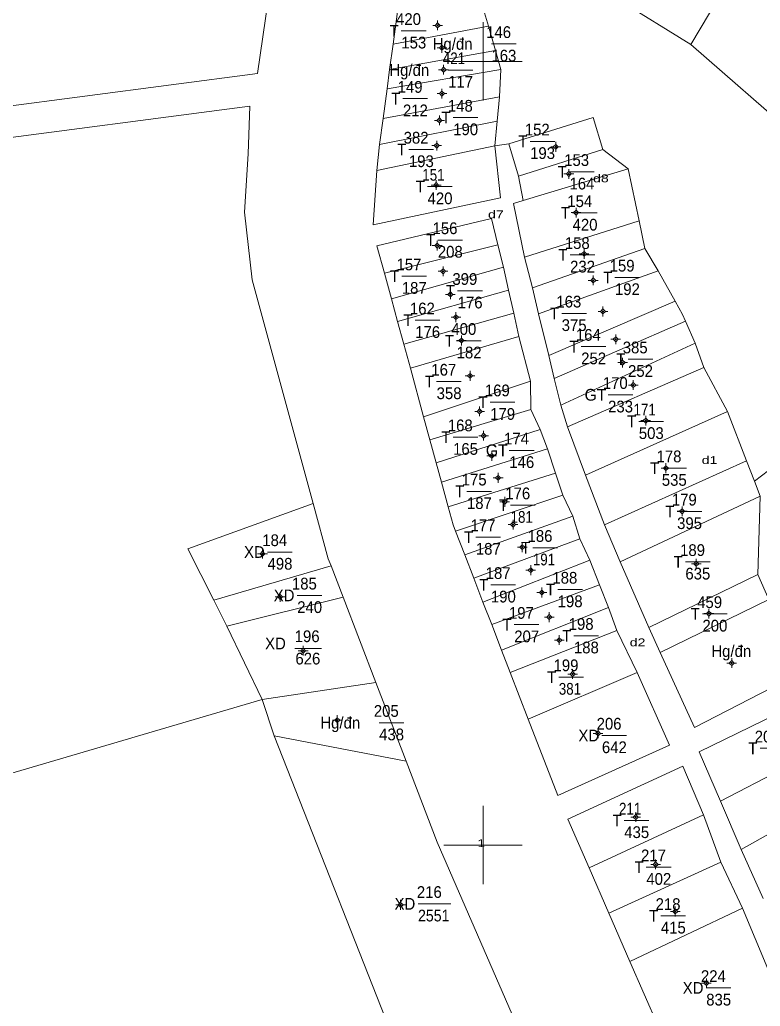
# Model space of a CAD drawing. Header units: metres. Extents: x 399630 to 400794, y 49521 to 50842.
# Drawn here: x 399881.7 to 400070.8, y 49958.9 to 50210.6 of the extents above; entities that cross this region are included whole.
import ezdxf
from ezdxf.enums import TextEntityAlignment as Align

# ---------------------------------------------------------------- set-up
doc = ezdxf.new("R2010")
doc.units = ezdxf.units.M
doc.header["$LTSCALE"] = 1.2
for name, color, linetype, lineweight in [('11', 7, 'Continuous', 13), ('15', 7, 'Continuous', 13), ('22', 7, 'Continuous', 13), ('63', 7, 'Continuous', 13)]:
    doc.layers.add(name, color=color, linetype=linetype, lineweight=lineweight)
doc.layers.add('50', color=7, linetype='Continuous')

msp = doc.modelspace()

# ---------------------------------------------------------------- hatches: boundary and pattern name
at = {"layer": '11'}
for points in [[(399988.545, 50209.21, 1), (399988.245, 50209.21, 1)], [(399989.654, 50203.483, 1), (399989.354, 50203.483, 1)], [(399990.064, 50197.89, 1), (399989.764, 50197.89, 1)], [(399989.651, 50191.791, 1), (399989.351, 50191.791, 1)], [(399989.007, 50184.956, 1), (399988.707, 50184.956, 1)], [(399988.307, 50178.513, 1), (399988.007, 50178.513, 1)], [(400018.706, 50178.201, 1), (400018.406, 50178.201, 1)], [(400022.049, 50171.267, 1), (400021.749, 50171.267, 1)], [(399988.177, 50168.454, 1), (399987.877, 50168.454, 1)], [(400023.893, 50161.406, 1), (400023.593, 50161.406, 1)], [(399988.437, 50152.994, 1), (399988.137, 50152.994, 1)], [(400025.917, 50150.881, 1), (400025.617, 50150.881, 1)], [(399989.917, 50146.426, 1), (399989.617, 50146.426, 1)], [(400028.264, 50144.109, 1), (400027.964, 50144.109, 1)], [(399991.788, 50140.553, 1), (399991.488, 50140.553, 1)], [(399993.222, 50134.735, 1), (399992.922, 50134.735, 1)], [(400030.751, 50136.191, 1), (400030.451, 50136.191, 1)], [(399994.603, 50128.781, 1), (399994.303, 50128.781, 1)], [(400034.01, 50129.093, 1), (400033.71, 50129.093, 1)], [(400035.761, 50123.125, 1), (400035.461, 50123.125, 1)], [(399996.817, 50119.761, 1), (399996.517, 50119.761, 1)], [(400038.482, 50117.421, 1), (400038.182, 50117.421, 1)], [(399999.272, 50110.7, 1), (399998.972, 50110.7, 1)], [(400041.675, 50108.326, 1), (400041.375, 50108.326, 1)], [(400000.287, 50104.483, 1), (399999.987, 50104.483, 1)], [(400002.353, 50099.34, 1), (400002.053, 50099.34, 1)], [(400046.829, 50096.203, 1), (400046.529, 50096.203, 1)], [(400003.988, 50093.734, 1), (400003.688, 50093.734, 1)], [(400005.656, 50087.608, 1), (400005.356, 50087.608, 1)], [(400050.955, 50085.201, 1), (400050.655, 50085.201, 1)], [(400007.795, 50081.783, 1), (400007.495, 50081.783, 1)], [(399943.832, 50074.361, 1), (399943.532, 50074.361, 1)], [(400010.162, 50076.028, 1), (400009.862, 50076.028, 1)], [(400054.566, 50071.811, 1), (400054.266, 50071.811, 1)], [(400012.324, 50070.167, 1), (400012.024, 50070.167, 1)], [(400015.157, 50064.458, 1), (400014.857, 50064.458, 1)], [(399948.347, 50063.344, 1), (399948.047, 50063.344, 1)], [(400057.811, 50059.089, 1), (400057.511, 50059.089, 1)], [(400017.063, 50058.183, 1), (400016.763, 50058.183, 1)], [(400019.612, 50052.318, 1), (400019.312, 50052.318, 1)], [(399954.219, 50049.618, 1), (399953.919, 50049.618, 1)], [(400063.612, 50046.459, 1), (400063.312, 50046.459, 1)], [(400023.002, 50043.662, 1), (400022.702, 50043.662, 1)], [(399962.919, 50031.9, 1), (399962.619, 50031.9, 1)], [(400029.497, 50028.515, 1), (400029.197, 50028.515, 1)], [(400039.119, 50007.171, 1), (400038.819, 50007.171, 1)], [(400044.197, 49995.07, 1), (400043.897, 49995.07, 1)], [(399979.093, 49984.767, 1), (399978.793, 49984.767, 1)], [(400049.204, 49983.055, 1), (400048.904, 49983.055, 1)], [(400057.152, 49964.753, 1), (400056.852, 49964.753, 1)]]:
    msp.add_hatch(color=256, dxfattribs=at).paths.add_polyline_path(points)

# ---------------------------------------------------------------- linework, layer by layer
for p, q in [((399988.4, 50210.46), (399988.4, 50209.84)), ((399987.77, 50209.21), (399987.15, 50209.21)), ((399988.4, 50208.59), (399988.4, 50207.96)), ((399989.65, 50209.21), (399989.02, 50209.21)), ((399988.88, 50203.48), (399988.25, 50203.48)), ((399989.5, 50204.73), (399989.5, 50204.11)), ((399989.5, 50202.86), (399989.5, 50202.23)), ((399990.75, 50203.48), (399990.13, 50203.48)), ((399989.29, 50197.89), (399988.66, 50197.89)), ((399989.91, 50199.14), (399989.91, 50198.51)), ((399991.16, 50197.89), (399990.54, 50197.89)), ((399989.91, 50197.26), (399989.91, 50196.64)), ((399989.5, 50193.04), (399989.5, 50192.42)), ((399988.88, 50191.79), (399988.25, 50191.79)), ((399989.5, 50191.17), (399989.5, 50190.54)), ((399990.75, 50191.79), (399990.13, 50191.79)), ((399988.86, 50186.21), (399988.86, 50185.58)), ((399988.23, 50184.96), (399987.61, 50184.96)), ((399988.86, 50184.33), (399988.86, 50183.71)), ((399990.11, 50184.96), (399989.48, 50184.96)), ((399987.53, 50178.51), (399986.91, 50178.51)), ((399988.16, 50179.76), (399988.16, 50179.14)), ((399988.16, 50177.89), (399988.16, 50177.26)), ((399989.41, 50178.51), (399988.78, 50178.51)), ((400017.93, 50178.2), (400017.31, 50178.2)), ((400018.56, 50179.45), (400018.56, 50178.83)), ((400018.56, 50177.58), (400018.56, 50176.95)), ((400019.81, 50178.2), (400019.18, 50178.2)), ((400021.9, 50172.52), (400021.9, 50171.89)), ((400021.27, 50171.27), (400020.65, 50171.27)), ((400021.9, 50170.64), (400021.9, 50170.02)), ((400023.15, 50171.27), (400022.52, 50171.27)), ((399987.4, 50168.45), (399986.78, 50168.45)), ((399988.03, 50169.7), (399988.03, 50169.08)), ((399988.03, 50167.83), (399988.03, 50167.2)), ((399989.28, 50168.45), (399988.65, 50168.45)), ((400023.74, 50162.66), (400023.74, 50162.03)), ((400023.12, 50161.41), (400022.49, 50161.41)), ((400023.74, 50160.78), (400023.74, 50160.16)), ((400024.99, 50161.41), (400024.37, 50161.41)), ((399987.66, 50152.99), (399987.04, 50152.99)), ((399988.29, 50154.24), (399988.29, 50153.62)), ((399989.54, 50152.99), (399988.91, 50152.99)), ((399988.29, 50152.37), (399988.29, 50151.74)), ((400025.14, 50150.88), (400024.52, 50150.88)), ((400025.77, 50152.13), (400025.77, 50151.51)), ((400025.77, 50150.26), (400025.77, 50149.63)), ((400027.02, 50150.88), (400026.39, 50150.88)), ((399989.77, 50147.68), (399989.77, 50147.05)), ((399989.14, 50146.43), (399988.52, 50146.43)), ((399989.77, 50145.8), (399989.77, 50145.18)), ((399991.02, 50146.43), (399990.39, 50146.43)), ((400028.11, 50145.36), (400028.11, 50144.73)), ((400027.49, 50144.11), (400026.86, 50144.11)), ((400028.11, 50143.48), (400028.11, 50142.86)), ((400029.36, 50144.11), (400028.74, 50144.11)), ((399991.01, 50140.55), (399990.39, 50140.55)), ((399991.64, 50141.8), (399991.64, 50141.18)), ((399991.64, 50139.93), (399991.64, 50139.3)), ((399992.89, 50140.55), (399992.26, 50140.55)), ((400030.6, 50137.44), (400030.6, 50136.82)), ((399993.07, 50135.99), (399993.07, 50135.36)), ((400029.98, 50136.19), (400029.35, 50136.19)), ((400030.6, 50135.57), (400030.6, 50134.94)), ((400031.85, 50136.19), (400031.23, 50136.19)), ((399992.45, 50134.74), (399991.82, 50134.74)), ((399993.07, 50134.11), (399993.07, 50133.49)), ((399994.32, 50134.74), (399993.7, 50134.74)), ((399994.45, 50130.03), (399994.45, 50129.41)), ((400033.86, 50130.34), (400033.86, 50129.72)), ((399993.83, 50128.78), (399993.2, 50128.78)), ((399994.45, 50128.16), (399994.45, 50127.53)), ((399995.7, 50128.78), (399995.08, 50128.78)), ((400033.24, 50129.09), (400032.61, 50129.09)), ((400033.86, 50128.47), (400033.86, 50127.84)), ((400035.11, 50129.09), (400034.49, 50129.09)), ((400034.99, 50123.13), (400034.36, 50123.13)), ((400035.61, 50124.38), (400035.61, 50123.75)), ((400035.61, 50122.5), (400035.61, 50121.88)), ((400036.86, 50123.13), (400036.24, 50123.13)), ((399996.04, 50119.76), (399995.42, 50119.76)), ((399996.67, 50121.01), (399996.67, 50120.39)), ((399997.92, 50119.76), (399997.29, 50119.76)), ((399996.67, 50119.14), (399996.67, 50118.51)), ((400037.71, 50117.42), (400037.08, 50117.42)), ((400038.33, 50118.67), (400038.33, 50118.05)), ((400039.58, 50117.42), (400038.96, 50117.42)), ((400038.33, 50116.8), (400038.33, 50116.17)), ((399998.5, 50110.7), (399997.87, 50110.7)), ((399999.12, 50111.95), (399999.12, 50111.33)), ((399999.12, 50110.08), (399999.12, 50109.45)), ((400000.37, 50110.7), (399999.75, 50110.7)), ((400041.52, 50109.58), (400041.52, 50108.95)), ((400040.9, 50108.33), (400040.27, 50108.33)), ((400041.52, 50107.7), (400041.52, 50107.08)), ((400042.77, 50108.33), (400042.15, 50108.33)), ((400000.14, 50105.73), (400000.14, 50105.11)), ((399999.51, 50104.48), (399998.89, 50104.48)), ((400000.14, 50103.86), (400000.14, 50103.23)), ((400001.39, 50104.48), (400000.76, 50104.48)), ((400002.2, 50100.59), (400002.2, 50099.97)), ((400001.58, 50099.34), (400000.95, 50099.34)), ((400002.2, 50098.72), (400002.2, 50098.09)), ((400003.45, 50099.34), (400002.83, 50099.34)), ((400046.68, 50097.45), (400046.68, 50096.83)), ((400003.84, 50094.98), (400003.84, 50094.36)), ((400046.05, 50096.2), (400045.43, 50096.2)), ((400046.68, 50095.58), (400046.68, 50094.95)), ((400047.93, 50096.2), (400047.3, 50096.2)), ((400003.21, 50093.73), (400002.59, 50093.73)), ((400003.84, 50093.11), (400003.84, 50092.48)), ((400005.09, 50093.73), (400004.46, 50093.73)), ((400004.88, 50087.61), (400004.26, 50087.61)), ((400005.51, 50088.86), (400005.51, 50088.23)), ((400005.51, 50086.98), (400005.51, 50086.36)), ((400006.76, 50087.61), (400006.13, 50087.61)), ((400050.18, 50085.2), (400049.56, 50085.2)), ((400050.81, 50086.45), (400050.81, 50085.83)), ((400050.81, 50084.58), (400050.81, 50083.95)), ((400052.06, 50085.2), (400051.43, 50085.2)), ((400007.65, 50083.03), (400007.65, 50082.41)), ((400007.02, 50081.78), (400006.4, 50081.78)), ((400007.65, 50081.16), (400007.65, 50080.53)), ((400008.9, 50081.78), (400008.27, 50081.78)), ((400010.01, 50077.28), (400010.01, 50076.65)), ((399943.06, 50074.36), (399942.43, 50074.36)), ((399943.68, 50075.61), (399943.68, 50074.99)), ((399944.93, 50074.36), (399944.31, 50074.36)), ((400009.39, 50076.03), (400008.76, 50076.03)), ((400010.01, 50075.4), (400010.01, 50074.78)), ((400011.26, 50076.03), (400010.64, 50076.03)), ((399943.68, 50073.74), (399943.68, 50073.11)), ((400053.79, 50071.81), (400053.17, 50071.81)), ((400054.42, 50073.06), (400054.42, 50072.44)), ((400055.67, 50071.81), (400055.04, 50071.81)), ((400011.55, 50070.17), (400010.92, 50070.17)), ((400012.17, 50071.42), (400012.17, 50070.79)), ((400012.17, 50069.54), (400012.17, 50068.92)), ((400013.42, 50070.17), (400012.8, 50070.17)), ((400054.42, 50071.19), (400054.42, 50070.56)), ((399948.2, 50064.59), (399948.2, 50063.97)), ((400014.38, 50064.46), (400013.76, 50064.46)), ((400015.01, 50065.71), (400015.01, 50065.08)), ((400016.26, 50064.46), (400015.63, 50064.46)), ((399947.57, 50063.34), (399946.95, 50063.34)), ((399948.2, 50062.72), (399948.2, 50062.09)), ((399949.45, 50063.34), (399948.82, 50063.34)), ((400015.01, 50063.83), (400015.01, 50063.21)), ((400016.91, 50059.43), (400016.91, 50058.81)), ((400057.66, 50060.34), (400057.66, 50059.71)), ((400016.29, 50058.18), (400015.66, 50058.18)), ((400016.91, 50057.56), (400016.91, 50056.93)), ((400018.16, 50058.18), (400017.54, 50058.18)), ((400057.04, 50059.09), (400056.41, 50059.09)), ((400057.66, 50058.46), (400057.66, 50057.84)), ((400058.91, 50059.09), (400058.29, 50059.09)), ((400018.84, 50052.32), (400018.21, 50052.32)), ((400019.46, 50053.57), (400019.46, 50052.94)), ((400019.46, 50051.69), (400019.46, 50051.07)), ((400020.71, 50052.32), (400020.09, 50052.32)), ((399953.44, 50049.62), (399952.82, 50049.62)), ((399954.07, 50050.87), (399954.07, 50050.24)), ((399955.32, 50049.62), (399954.69, 50049.62)), ((399954.07, 50048.99), (399954.07, 50048.37)), ((400063.46, 50047.71), (400063.46, 50047.08)), ((400022.85, 50044.91), (400022.85, 50044.29)), ((400062.84, 50046.46), (400062.21, 50046.46)), ((400063.46, 50045.83), (400063.46, 50045.21)), ((400064.71, 50046.46), (400064.09, 50046.46)), ((400022.23, 50043.66), (400021.6, 50043.66)), ((400022.85, 50043.04), (400022.85, 50042.41)), ((400024.1, 50043.66), (400023.48, 50043.66)), ((399962.14, 50031.9), (399961.52, 50031.9)), ((399962.77, 50033.15), (399962.77, 50032.52)), ((399964.02, 50031.9), (399963.39, 50031.9)), ((399962.77, 50031.27), (399962.77, 50030.65)), ((400029.35, 50029.77), (400029.35, 50029.14)), ((400028.72, 50028.52), (400028.1, 50028.52)), ((400029.35, 50027.89), (400029.35, 50027.27)), ((400030.6, 50028.52), (400029.97, 50028.52)), ((400038.34, 50007.17), (400037.72, 50007.17)), ((400038.97, 50008.42), (400038.97, 50007.8)), ((400038.97, 50006.55), (400038.97, 50005.92)), ((400040.22, 50007.17), (400039.59, 50007.17)), ((400044.05, 49996.32), (400044.05, 49995.7)), ((400043.42, 49995.07), (400042.8, 49995.07)), ((400044.05, 49994.45), (400044.05, 49993.82)), ((400045.3, 49995.07), (400044.67, 49995.07)), ((399978.32, 49984.77), (399977.69, 49984.77)), ((399978.94, 49986.02), (399978.94, 49985.39)), ((399978.94, 49984.14), (399978.94, 49983.52)), ((399980.19, 49984.77), (399979.57, 49984.77)), ((400049.05, 49984.3), (400049.05, 49983.68)), ((400048.43, 49983.05), (400047.8, 49983.05)), ((400049.05, 49982.43), (400049.05, 49981.8)), ((400050.3, 49983.05), (400049.68, 49983.05)), ((400056.38, 49964.75), (400055.75, 49964.75)), ((400057, 49966), (400057, 49965.38)), ((400057, 49964.13), (400057, 49963.5)), ((400058.25, 49964.75), (400057.63, 49964.75))]:
    msp.add_line(p, q, dxfattribs=at)
for points in [[(399988.4, 50209.84), (399987.77, 50209.21), (399988.4, 50208.59), (399989.02, 50209.21)], [(399989.5, 50204.11), (399988.88, 50203.48), (399989.5, 50202.86), (399990.13, 50203.48)], [(399989.91, 50198.51), (399989.29, 50197.89), (399989.91, 50197.26), (399990.54, 50197.89)], [(399989.5, 50192.42), (399988.88, 50191.79), (399989.5, 50191.17), (399990.13, 50191.79)], [(399988.86, 50185.58), (399988.23, 50184.96), (399988.86, 50184.33), (399989.48, 50184.96)], [(399988.16, 50179.14), (399987.53, 50178.51), (399988.16, 50177.89), (399988.78, 50178.51)], [(400018.56, 50178.83), (400017.93, 50178.2), (400018.56, 50177.58), (400019.18, 50178.2)], [(400021.9, 50171.89), (400021.27, 50171.27), (400021.9, 50170.64), (400022.52, 50171.27)], [(399988.03, 50169.08), (399987.4, 50168.45), (399988.03, 50167.83), (399988.65, 50168.45)], [(400023.74, 50162.03), (400023.12, 50161.41), (400023.74, 50160.78), (400024.37, 50161.41)], [(399988.29, 50153.62), (399987.66, 50152.99), (399988.29, 50152.37), (399988.91, 50152.99)], [(400025.77, 50151.51), (400025.14, 50150.88), (400025.77, 50150.26), (400026.39, 50150.88)], [(399989.77, 50147.05), (399989.14, 50146.43), (399989.77, 50145.8), (399990.39, 50146.43)], [(400028.11, 50144.73), (400027.49, 50144.11), (400028.11, 50143.48), (400028.74, 50144.11)], [(399991.64, 50141.18), (399991.01, 50140.55), (399991.64, 50139.93), (399992.26, 50140.55)], [(399993.07, 50135.36), (399992.45, 50134.74), (399993.07, 50134.11), (399993.7, 50134.74)], [(400030.6, 50136.82), (400029.98, 50136.19), (400030.6, 50135.57), (400031.23, 50136.19)], [(400033.86, 50129.72), (400033.24, 50129.09), (400033.86, 50128.47), (400034.49, 50129.09)], [(399994.45, 50129.41), (399993.83, 50128.78), (399994.45, 50128.16), (399995.08, 50128.78)], [(400035.61, 50123.75), (400034.99, 50123.13), (400035.61, 50122.5), (400036.24, 50123.13)], [(399996.67, 50120.39), (399996.04, 50119.76), (399996.67, 50119.14), (399997.29, 50119.76)], [(400038.33, 50118.05), (400037.71, 50117.42), (400038.33, 50116.8), (400038.96, 50117.42)], [(399999.12, 50111.33), (399998.5, 50110.7), (399999.12, 50110.08), (399999.75, 50110.7)], [(400041.52, 50108.95), (400040.9, 50108.33), (400041.52, 50107.7), (400042.15, 50108.33)], [(400000.14, 50105.11), (399999.51, 50104.48), (400000.14, 50103.86), (400000.76, 50104.48)], [(400002.2, 50099.97), (400001.58, 50099.34), (400002.2, 50098.72), (400002.83, 50099.34)], [(400046.68, 50096.83), (400046.05, 50096.2), (400046.68, 50095.58), (400047.3, 50096.2)], [(400003.84, 50094.36), (400003.21, 50093.73), (400003.84, 50093.11), (400004.46, 50093.73)], [(400005.51, 50088.23), (400004.88, 50087.61), (400005.51, 50086.98), (400006.13, 50087.61)], [(400050.81, 50085.83), (400050.18, 50085.2), (400050.81, 50084.58), (400051.43, 50085.2)], [(400007.65, 50082.41), (400007.02, 50081.78), (400007.65, 50081.16), (400008.27, 50081.78)], [(399943.68, 50074.99), (399943.06, 50074.36), (399943.68, 50073.74), (399944.31, 50074.36)], [(400010.01, 50076.65), (400009.39, 50076.03), (400010.01, 50075.4), (400010.64, 50076.03)], [(400054.42, 50072.44), (400053.79, 50071.81), (400054.42, 50071.19), (400055.04, 50071.81)], [(400012.17, 50070.79), (400011.55, 50070.17), (400012.17, 50069.54), (400012.8, 50070.17)], [(400015.01, 50065.08), (400014.38, 50064.46), (400015.01, 50063.83), (400015.63, 50064.46)], [(399948.2, 50063.97), (399947.57, 50063.34), (399948.2, 50062.72), (399948.82, 50063.34)], [(400057.66, 50059.71), (400057.04, 50059.09), (400057.66, 50058.46), (400058.29, 50059.09)], [(400016.91, 50058.81), (400016.29, 50058.18), (400016.91, 50057.56), (400017.54, 50058.18)], [(400019.46, 50052.94), (400018.84, 50052.32), (400019.46, 50051.69), (400020.09, 50052.32)], [(399954.07, 50050.24), (399953.44, 50049.62), (399954.07, 50048.99), (399954.69, 50049.62)], [(400063.46, 50047.08), (400062.84, 50046.46), (400063.46, 50045.83), (400064.09, 50046.46)], [(400022.85, 50044.29), (400022.23, 50043.66), (400022.85, 50043.04), (400023.48, 50043.66)], [(399962.77, 50032.52), (399962.14, 50031.9), (399962.77, 50031.27), (399963.39, 50031.9)], [(400029.35, 50029.14), (400028.72, 50028.52), (400029.35, 50027.89), (400029.97, 50028.52)], [(400038.97, 50007.8), (400038.34, 50007.17), (400038.97, 50006.55), (400039.59, 50007.17)], [(400044.05, 49995.7), (400043.42, 49995.07), (400044.05, 49994.45), (400044.67, 49995.07)], [(399978.94, 49985.39), (399978.32, 49984.77), (399978.94, 49984.14), (399979.57, 49984.77)], [(400049.05, 49983.68), (400048.43, 49983.05), (400049.05, 49982.43), (400049.68, 49983.05)], [(400057, 49965.38), (400056.38, 49964.75), (400057, 49964.13), (400057.63, 49964.75)]]:
    msp.add_lwpolyline(points, close=True, dxfattribs=at)
for centre in [(399988.395, 50209.21), (399989.504, 50203.483), (399989.914, 50197.89), (399989.501, 50191.791), (399988.857, 50184.956), (399988.157, 50178.513), (400018.556, 50178.201), (400021.899, 50171.267), (399988.027, 50168.454), (400023.743, 50161.406), (399988.287, 50152.994), (400025.767, 50150.881), (399989.767, 50146.426), (400028.114, 50144.109), (399991.638, 50140.553), (399993.072, 50134.735), (400030.601, 50136.191), (399994.453, 50128.781), (400033.86, 50129.093), (400035.611, 50123.125), (399996.667, 50119.761), (400038.332, 50117.421), (399999.122, 50110.7), (400041.525, 50108.326), (400000.137, 50104.483), (400002.203, 50099.34), (400046.679, 50096.203), (400003.838, 50093.734), (400005.506, 50087.608), (400050.805, 50085.201), (400007.645, 50081.783), (399943.682, 50074.361), (400010.012, 50076.028), (400054.416, 50071.811), (400012.174, 50070.167), (400015.007, 50064.458), (399948.197, 50063.344), (400057.661, 50059.089), (400016.913, 50058.183), (400019.462, 50052.318), (399954.069, 50049.618), (400063.462, 50046.459), (400022.852, 50043.662), (399962.769, 50031.9), (400029.347, 50028.515), (400038.969, 50007.171), (400044.047, 49995.07), (399978.943, 49984.767), (400049.054, 49983.055), (400057.002, 49964.753)]:
    msp.add_circle(centre, 0.15, dxfattribs=at)
at = {"layer": '15'}
for p, q in [((399979.13, 50207.8), (399985.43, 50207.8)), ((400002.13, 50204.48), (400008.43, 50204.48)), ((399991.07, 50197.8), (399997.37, 50197.8)), ((399979.54, 50190.5), (399985.84, 50190.5)), ((399992.37, 50185.67), (399998.67, 50185.67)), ((400012, 50179.6), (400018.3, 50179.6)), ((399981.07, 50177.53), (399987.37, 50177.53)), ((400022.05, 50171.82), (400028.35, 50171.82)), ((399985.83, 50168.06), (399992.13, 50168.06)), ((400022.85, 50161.33), (400029.15, 50161.33)), ((399988.45, 50154.42), (399994.75, 50154.42)), ((400022.21, 50150.63), (400028.51, 50150.63)), ((399979.25, 50145.19), (399985.55, 50145.19)), ((400033.66, 50144.87), (400039.96, 50144.87)), ((399993.51, 50141.47), (399999.81, 50141.47)), ((400020.06, 50135.7), (400026.36, 50135.7)), ((399982.67, 50133.94), (399988.97, 50133.94)), ((399993.25, 50128.71), (399999.55, 50128.71)), ((400025.04, 50127.21), (400031.34, 50127.21)), ((400037, 50124), (400043.3, 50124)), ((399988.14, 50118.31), (399994.44, 50118.31)), ((400031.91, 50114.92), (400038.21, 50114.92)), ((400001.81, 50113.03), (400008.11, 50113.03)), ((400039.76, 50108.14), (400046.06, 50108.14)), ((399992.34, 50104.11), (399998.64, 50104.11)), ((400006.7, 50100.74), (400013, 50100.74)), ((400045.63, 50096.2), (400051.93, 50096.2)), ((399995.88, 50090.28), (400002.18, 50090.28)), ((400007.02, 50086.75), (400013.32, 50086.75)), ((400049.53, 50085.16), (400055.83, 50085.16)), ((399998.15, 50078.61), (400004.45, 50078.61)), ((399944.98, 50074.8), (399951.28, 50074.8)), ((400012.7, 50075.89), (400019, 50075.89)), ((400051.64, 50072.28), (400057.94, 50072.28)), ((400002, 50066.42), (400008.3, 50066.42)), ((400019.04, 50065.22), (400025.34, 50065.22)), ((399952.55, 50063.73), (399958.85, 50063.73)), ((400056, 50059), (400062.3, 50059)), ((400007.95, 50056.26), (400014.25, 50056.26)), ((400023.19, 50053.43), (400029.49, 50053.43)), ((400019.33, 50042.88), (400025.63, 50042.88)), ((399973.46, 50031.24), (399979.76, 50031.24)), ((400030.33, 50027.97), (400036.63, 50027.97)), ((400070.7, 50024.7), (400077, 50024.7)), ((400036.04, 50006.3), (400042.34, 50006.3)), ((400041.67, 49994.37), (400047.97, 49994.37)), ((399983.39, 49985.02), (399991.79, 49985.02)), ((400045.38, 49981.94), (400051.68, 49981.94)), ((400056.96, 49963.56), (400063.26, 49963.56))]:
    msp.add_line(p, q, dxfattribs=at)
at = {"layer": '22'}
for p, q in [((400001.34, 50209), (399977.01, 50204.39)), ((400003.13, 50202.75), (400001.34, 50209)), ((400003.13, 50202.75), (399976.14, 50197.94)), ((399975.48, 50192.98), (400004.51, 50197.94)), ((399726.72, 50168.67), (399942.41, 50196.88)), ((399974.46, 50185.42), (400004.23, 50191)), ((399973.58, 50178.79), (400003.63, 50184.72)), ((399973.58, 50178.79), (399972.84, 50172.2)), ((400003.03, 50178.44), (399972.84, 50172.2)), ((400003.03, 50178.44), (400006.58, 50178.94)), ((400009.02, 50170.68), (400030.61, 50177.56)), ((400010.21, 50164.48), (400037.03, 50172.59)), ((399972.84, 50172.2), (399971.96, 50158.32)), ((400010.58, 50150.07), (400039.86, 50159.32)), ((399974.83, 50145.94), (400003.77, 50153.21)), ((400005.22, 50147.51), (400003.77, 50153.21)), ((400010.58, 50150.07), (400012.6, 50142.22)), ((400012.6, 50142.22), (400041.27, 50152.29)), ((399976.61, 50139.4), (400005.22, 50147.51)), ((400014.12, 50135.62), (400044.66, 50146.53)), ((400049.02, 50138.8), (400044.66, 50146.53)), ((400006.52, 50141.65), (399978.19, 50133.63)), ((400016.76, 50124.94), (400049.02, 50138.8)), ((400007.82, 50135.79), (399979.76, 50127.85)), ((400009.15, 50129.82), (400007.82, 50135.79)), ((400018.17, 50119.11), (400051.66, 50133.68)), ((400009.15, 50129.82), (399981.43, 50121.74)), ((400019.81, 50112.3), (400054.11, 50128.07)), ((400056.35, 50121.88), (400021.54, 50106.77)), ((399984.82, 50109.32), (400012.08, 50118.39)), ((400012.15, 50111.21), (399986.43, 50103.42)), ((400026.16, 50094.39), (400062.39, 50110.63)), ((399988.03, 50097.53), (400014.58, 50106.05)), ((400016.47, 50101.09), (399989.37, 50092.61)), ((400031.02, 50081.76), (400067.21, 50098.06)), ((399991.09, 50086.33), (400018.48, 50094.95)), ((400072.88, 50095.58), (400069.25, 50092.84)), ((400020.36, 50089.3), (399992.96, 50080.15)), ((400070.73, 50089.04), (400035.02, 50072.27)), ((399995.31, 50074.08), (400022.87, 50083.95)), ((400024.73, 50078.14), (399997.62, 50068.09)), ((399999.97, 50062.03), (400027.22, 50072.76)), ((399931.29, 50062.53), (399961.2, 50071.24)), ((400042.33, 50055.51), (400070.15, 50069.06)), ((400029.75, 50066.44), (400002.2, 50056.27)), ((399964.25, 50063.29), (399934.61, 50055.86)), ((400045.24, 50049.14), (400072.94, 50062.64)), ((400004.71, 50049.78), (400032, 50060.63)), ((400006.94, 50044.03), (400034.14, 50054.8)), ((400042.33, 50055.51), (400045.24, 50049.14)), ((399951.96, 50050.18), (399958.77, 50050.18)), ((400039.35, 50044.06), (400011.54, 50032.14)), ((399943.64, 50037.15), (399972.64, 50041.49)), ((399943.64, 50037.15), (399843.96, 50007.88)), ((399943.64, 50037.15), (399946.67, 50027.93)), ((399946.67, 50027.93), (399980.36, 50021.41)), ((400060.61, 50011.21), (400090.44, 50026.8)), ((400095.98, 50015.79), (400065.84, 49998.85)), ((400032.12, 49982.59), (400060.67, 49995.64)), ((400066.22, 49983.89), (400037.49, 49970.29)), ((400076.31, 49959.62), (400066.22, 49983.89))]:
    msp.add_line(p, q, dxfattribs=at)
for points in [[(399982.71, 50246.96), (399981.57, 50238.43), (399979.64, 50224.06), (399978.95, 50218.87), (399977.87, 50210.82), (399977.01, 50204.39), (399976.14, 50197.94), (399975.48, 50192.98), (399974.46, 50185.42), (399973.58, 50178.79)], [(399948.75, 50240.21), (399947.65, 50232.68), (399946.54, 50225.1), (399942.41, 50196.88)], [(400049.63, 50239.69), (400034.56, 50215.79), (400053.01, 50204.33)], [(400122.24, 50181.82), (400067.33, 50228.39), (400053.01, 50204.33)], [(400001.34, 50209), (400000.13, 50213.21), (399998.09, 50220.62)], [(400003.03, 50178.44), (400003.63, 50184.72), (400004.23, 50191), (400004.51, 50197.94), (400003.13, 50202.75)], [(400053.01, 50204.33), (400107.68, 50156.64), (400122.24, 50181.82)], [(399940.45, 50188.57), (399726.16, 50160.53), (399725.78, 50159.61), (399843.96, 50007.88)], [(399940.45, 50188.57), (399940.04, 50176.44), (399939.09, 50161.55), (399941.07, 50144.29), (399956.65, 50087.18)], [(400030.61, 50177.56), (400028.12, 50185.67), (400006.58, 50178.94)], [(399971.96, 50158.32), (400004.41, 50165.21), (400003.03, 50178.44)], [(400006.58, 50178.94), (400009.02, 50170.68), (400010.21, 50164.48)], [(400044.66, 50146.53), (400041.27, 50152.29), (400039.86, 50159.32), (400037.03, 50172.59), (400030.61, 50177.56)], [(400010.58, 50150.07), (400007.77, 50163.77), (400010.21, 50164.48)], [(400003.77, 50153.21), (400002.13, 50159.95), (399972.91, 50152.98)], [(399972.91, 50152.98), (399974.83, 50145.94), (399976.61, 50139.4), (399978.19, 50133.63), (399979.76, 50127.85), (399981.43, 50121.74), (399984.82, 50109.32), (399986.43, 50103.42), (399988.03, 50097.53), (399989.37, 50092.61), (399991.09, 50086.33)], [(400005.22, 50147.51), (400006.52, 50141.65), (400007.82, 50135.79)], [(400019.81, 50112.3), (400018.17, 50119.11), (400016.76, 50124.94), (400014.12, 50135.62), (400012.6, 50142.22)], [(400051.66, 50133.68), (400050.89, 50135.44), (400049.02, 50138.8)], [(400070.15, 50069.06), (400070.73, 50089.04), (400069.25, 50092.84), (400067.21, 50098.06), (400062.39, 50110.63), (400056.35, 50121.88), (400054.11, 50128.07), (400051.66, 50133.68)], [(400009.15, 50129.82), (400012.08, 50118.39), (400012.15, 50111.21), (400014.58, 50106.05), (400016.47, 50101.09), (400018.48, 50094.95), (400020.36, 50089.3), (400022.87, 50083.95), (400024.73, 50078.14), (400027.22, 50072.76)], [(400019.81, 50112.3), (400021.54, 50106.77), (400026.16, 50094.39), (400031.02, 50081.76), (400035.02, 50072.27), (400042.33, 50055.51)], [(399956.65, 50087.18), (399924.6, 50075.64), (399931.29, 50062.53)], [(399956.65, 50087.18), (399960.49, 50073.08), (399961.2, 50071.24)], [(399991.09, 50086.33), (399992.33, 50081.77), (399992.96, 50080.15)], [(399992.96, 50080.15), (399995.31, 50074.08), (399997.62, 50068.09), (399999.97, 50062.03), (400002.2, 50056.27), (400004.71, 50049.78), (400006.94, 50044.03), (400011.54, 50032.14), (400019.08, 50012.67)], [(400039.35, 50044.06), (400034.14, 50054.8), (400032, 50060.63), (400029.75, 50066.44), (400027.22, 50072.76)], [(399961.2, 50071.24), (399964.25, 50063.29), (399972.64, 50041.49), (399980.36, 50021.41)], [(400045.24, 50049.14), (400054.01, 50029.98), (400082.07, 50044.5), (400074.26, 50059.62), (400072.94, 50062.64), (400070.15, 50069.06)], [(399931.29, 50062.53), (399934.61, 50055.86), (399943.64, 50037.15)], [(400019.08, 50012.67), (400047.59, 50025.51), (400039.35, 50044.06)], [(400060.61, 50011.21), (400055.14, 50023.8), (400084.65, 50038.19), (400090.44, 50026.8)], [(399988.07, 49942.52), (399980.42, 49942.12), (399946.67, 50027.93)], [(399980.36, 50021.41), (399988.3, 50000.75), (400009.69, 49951.5)], [(400021.62, 50006.64), (400051.01, 50020.15), (400056.26, 50007.71), (400027.06, 49994.19)], [(400071.5, 49986.41), (400065.84, 49998.85), (400060.61, 50011.21)], [(400021.62, 50006.64), (400027.06, 49994.19), (400032.12, 49982.59), (400037.49, 49970.29), (400048.41, 49945.27), (400054.06, 49932.34)], [(400056.26, 50007.71), (400060.67, 49995.64), (400066.22, 49983.89)]]:
    msp.add_lwpolyline(points, dxfattribs=at)
at = {"layer": '63'}
for p, q in [((400000, 50190), (400000, 50210)), ((399990, 50200), (400010, 50200)), ((400000, 49990), (400000, 50010)), ((399990, 50000), (400010, 50000))]:
    msp.add_line(p, q, dxfattribs=at)

# ---------------------------------------------------------------- texts
at = {"layer": '15'}
for s, width, p in [('420', 0.95, (399977.78, 50209.3)), ('T', 0.95, (399976.13, 50206.3)), ('146', 0.95, (400000.78, 50205.98)), ('153', 0.95, (399979.13, 50203.3)), ('Hg/đn', 0.95, (399987.13, 50202.98)), ('163', 0.95, (400002.13, 50199.98)), ('421', 0.85, (399989.72, 50199.3)), ('Hg/đn', 0.95, (399976.07, 50196.3)), ('117', 0.95, (399991.07, 50193.3)), ('149', 0.95, (399978.19, 50192)), ('T', 0.95, (399976.54, 50189)), ('148', 0.95, (399991.02, 50187.17)), ('212', 0.95, (399979.54, 50186)), ('T', 0.95, (399989.37, 50184.17)), ('190', 0.95, (399992.37, 50181.17)), ('152', 0.95, (400010.65, 50181.1)), ('382', 0.95, (399979.72, 50179.03)), ('T', 0.95, (400009, 50178.1)), ('T', 0.95, (399978.07, 50176.03)), ('193', 0.95, (400012, 50175.1)), ('193', 0.95, (399981.07, 50173.03)), ('153', 0.95, (400020.7, 50173.32)), ('151', 0.85, (399984.48, 50169.56)), ('T', 0.95, (400019.05, 50170.32)), ('164', 0.95, (400022.05, 50167.32)), ('T', 0.95, (399982.83, 50166.56)), ('420', 0.95, (399985.83, 50163.56)), ('154', 0.95, (400021.5, 50162.83)), ('T', 0.95, (400019.85, 50159.83)), ('156', 0.95, (399987.1, 50155.92)), ('420', 0.95, (400022.85, 50156.83)), ('T', 0.95, (399985.45, 50152.92)), ('158', 0.95, (400020.86, 50152.13)), ('208', 0.95, (399988.45, 50149.92)), ('T', 0.95, (400019.21, 50149.13)), ('157', 0.95, (399977.9, 50146.69)), ('232', 0.95, (400022.21, 50146.13)), ('159', 0.95, (400032.31, 50146.37)), ('T', 0.95, (399976.25, 50143.69)), ('399', 0.95, (399992.16, 50142.97)), ('T', 0.95, (400030.66, 50143.37)), ('187', 0.95, (399979.25, 50140.69)), ('T', 0.95, (399990.51, 50139.97)), ('192', 0.95, (400033.66, 50140.37)), ('176', 0.95, (399993.51, 50136.97)), ('163', 0.95, (400018.71, 50137.2)), ('162', 0.95, (399981.32, 50135.44)), ('T', 0.95, (399979.67, 50132.44)), ('T', 0.95, (400017.06, 50134.2)), ('176', 0.95, (399982.67, 50129.44)), ('400', 0.95, (399991.9, 50130.21)), ('375', 0.95, (400020.06, 50131.2)), ('T', 0.95, (399990.25, 50127.21)), ('164', 0.95, (400023.69, 50128.71)), ('182', 0.95, (399993.25, 50124.21)), ('T', 0.95, (400022.04, 50125.71)), ('385', 0.95, (400035.65, 50125.5)), ('252', 0.95, (400025.04, 50122.71)), ('T', 0.95, (400034, 50122.5)), ('167', 0.95, (399986.79, 50119.81)), ('252', 0.95, (400037, 50119.5)), ('T', 0.95, (399985.14, 50116.81)), ('169', 0.95, (400000.46, 50114.53)), ('170', 0.95, (400030.56, 50116.42)), ('358', 0.95, (399988.14, 50113.81)), ('T', 0.95, (399998.81, 50111.53)), ('233', 0.95, (400031.91, 50110.42)), ('171', 0.85, (400038.4, 50109.64)), ('179', 0.95, (400001.81, 50108.53)), ('T', 0.95, (400036.76, 50106.64)), ('168', 0.95, (399990.99, 50105.61)), ('T', 0.95, (399989.34, 50102.61)), ('174', 0.95, (400005.35, 50102.24)), ('503', 0.95, (400039.76, 50103.64)), ('165', 0.95, (399992.34, 50099.61)), ('178', 0.95, (400044.28, 50097.7)), ('146', 0.95, (400006.7, 50096.24)), ('T', 0.95, (400042.63, 50094.7)), ('175', 0.95, (399994.54, 50091.78)), ('535', 0.95, (400045.63, 50091.7)), ('T', 0.95, (399992.88, 50088.78)), ('176', 0.95, (400005.67, 50088.25)), ('179', 0.95, (400048.18, 50086.66)), ('187', 0.95, (399995.88, 50085.78)), ('T', 0.95, (400004.02, 50085.25)), ('181', 0.85, (400007.02, 50082.25)), ('T', 0.95, (400046.53, 50083.66)), ('177', 0.95, (399996.8, 50080.11)), ('395', 0.95, (400049.53, 50080.66)), ('T', 0.95, (399995.15, 50077.11)), ('186', 0.95, (400011.35, 50077.39)), ('184', 0.95, (399943.63, 50076.3)), ('187', 0.95, (399998.15, 50074.11)), ('T', 0.95, (400009.7, 50074.39)), ('XD', 0.95, (399938.98, 50073.3)), ('191', 0.85, (400012.7, 50071.39)), ('189', 0.95, (400050.29, 50073.78)), ('498', 0.95, (399944.98, 50070.3)), ('T', 0.95, (400048.64, 50070.78)), ('187', 0.95, (400000.66, 50067.92)), ('188', 0.95, (400017.69, 50066.72)), ('635', 0.95, (400051.64, 50067.78)), ('185', 0.95, (399951.2, 50065.23)), ('T', 0.95, (399999, 50064.92)), ('XD', 0.95, (399946.55, 50062.23)), ('190', 0.95, (400002, 50061.92)), ('T', 0.95, (400016.04, 50063.72)), ('240', 0.95, (399952.55, 50059.23)), ('198', 0.95, (400019.04, 50060.72)), ('459', 0.95, (400054.65, 50060.5)), ('197', 0.95, (400006.6, 50057.76)), ('T', 0.95, (400053, 50057.5)), ('T', 0.95, (400004.95, 50054.76)), ('198', 0.95, (400021.85, 50054.93)), ('200', 0.95, (400056, 50054.5)), ('207', 0.95, (400007.95, 50051.76)), ('T', 0.95, (400020.19, 50051.93)), ('188', 0.95, (400023.19, 50048.93)), ('Hg/đn', 0.95, (400058.27, 50048.02)), ('199', 0.95, (400017.98, 50044.38)), ('T', 0.95, (400016.33, 50041.38)), ('381', 0.85, (400019.33, 50038.38)), ('205', 0.95, (399972.11, 50032.74)), ('Hg/đn', 0.95, (399958.46, 50029.74)), ('206', 0.95, (400028.98, 50029.47)), ('438', 0.95, (399973.46, 50026.74)), ('XD', 0.95, (400024.33, 50026.47)), ('207', 0.95, (400069.35, 50026.2)), ('642', 0.95, (400030.33, 50023.47)), ('T', 0.95, (400067.7, 50023.2)), ('211', 0.85, (400034.69, 50007.8)), ('T', 0.95, (400033.04, 50004.8)), ('435', 0.95, (400036.04, 50001.8)), ('217', 0.95, (400040.32, 49995.87)), ('T', 0.95, (400038.67, 49992.87)), ('402', 0.95, (400041.67, 49989.87)), ('216', 0.95, (399983.09, 49986.52)), ('XD', 0.95, (399977.39, 49983.52)), ('218', 0.95, (400044.04, 49983.44)), ('2551', 0.9, (399983.39, 49980.52)), ('T', 0.95, (400042.38, 49980.44)), ('415', 0.95, (400045.38, 49977.44)), ('224', 0.95, (400055.61, 49965.06)), ('XD', 0.95, (400050.96, 49962.06)), ('835', 0.95, (400056.96, 49959.06))]:
    msp.add_text(s, height=3, dxfattribs=dict(at, width=width)).set_placement(p)
for p in [(400025.91, 50113.42), (400000.7, 50099.24)]:
    msp.add_text('GT', height=3, dxfattribs=at).set_placement(p)
at = {"layer": '22', "width": 0.95}
for s, p in [('196', (399955.09, 50051.8)), ('XD', (399946.99, 50049.96)), ('626', (399955.27, 50046.1))]:
    msp.add_text(s, height=3, dxfattribs=at).set_placement(p, align=Align.CENTER)
at = {"layer": '50'}
for s, width, p in [('d8  ', 1.35, (400031.075, 50169.16)), ('d7  ', 1.35, (400004.265, 50159.96)), ('d7  ', 1.35, (400004.265, 50159.96)), ('d7  ', 1.35, (400004.265, 50159.96)), ('d1  ', 1.35, (400058.815, 50097.26)), ('d2  ', 1.35, (400040.435, 50050.74)), ('d2  ', 1.35, (400040.435, 50050.74)), ('1  ', 1.3, (400000.505, 49999.5)), ('1  ', 1.3, (400000.505, 49999.5))]:
    msp.add_text(s, height=2, dxfattribs=dict(at, width=width)).set_placement(p, align=Align.CENTER)

doc.saveas('drawing.dxf')
